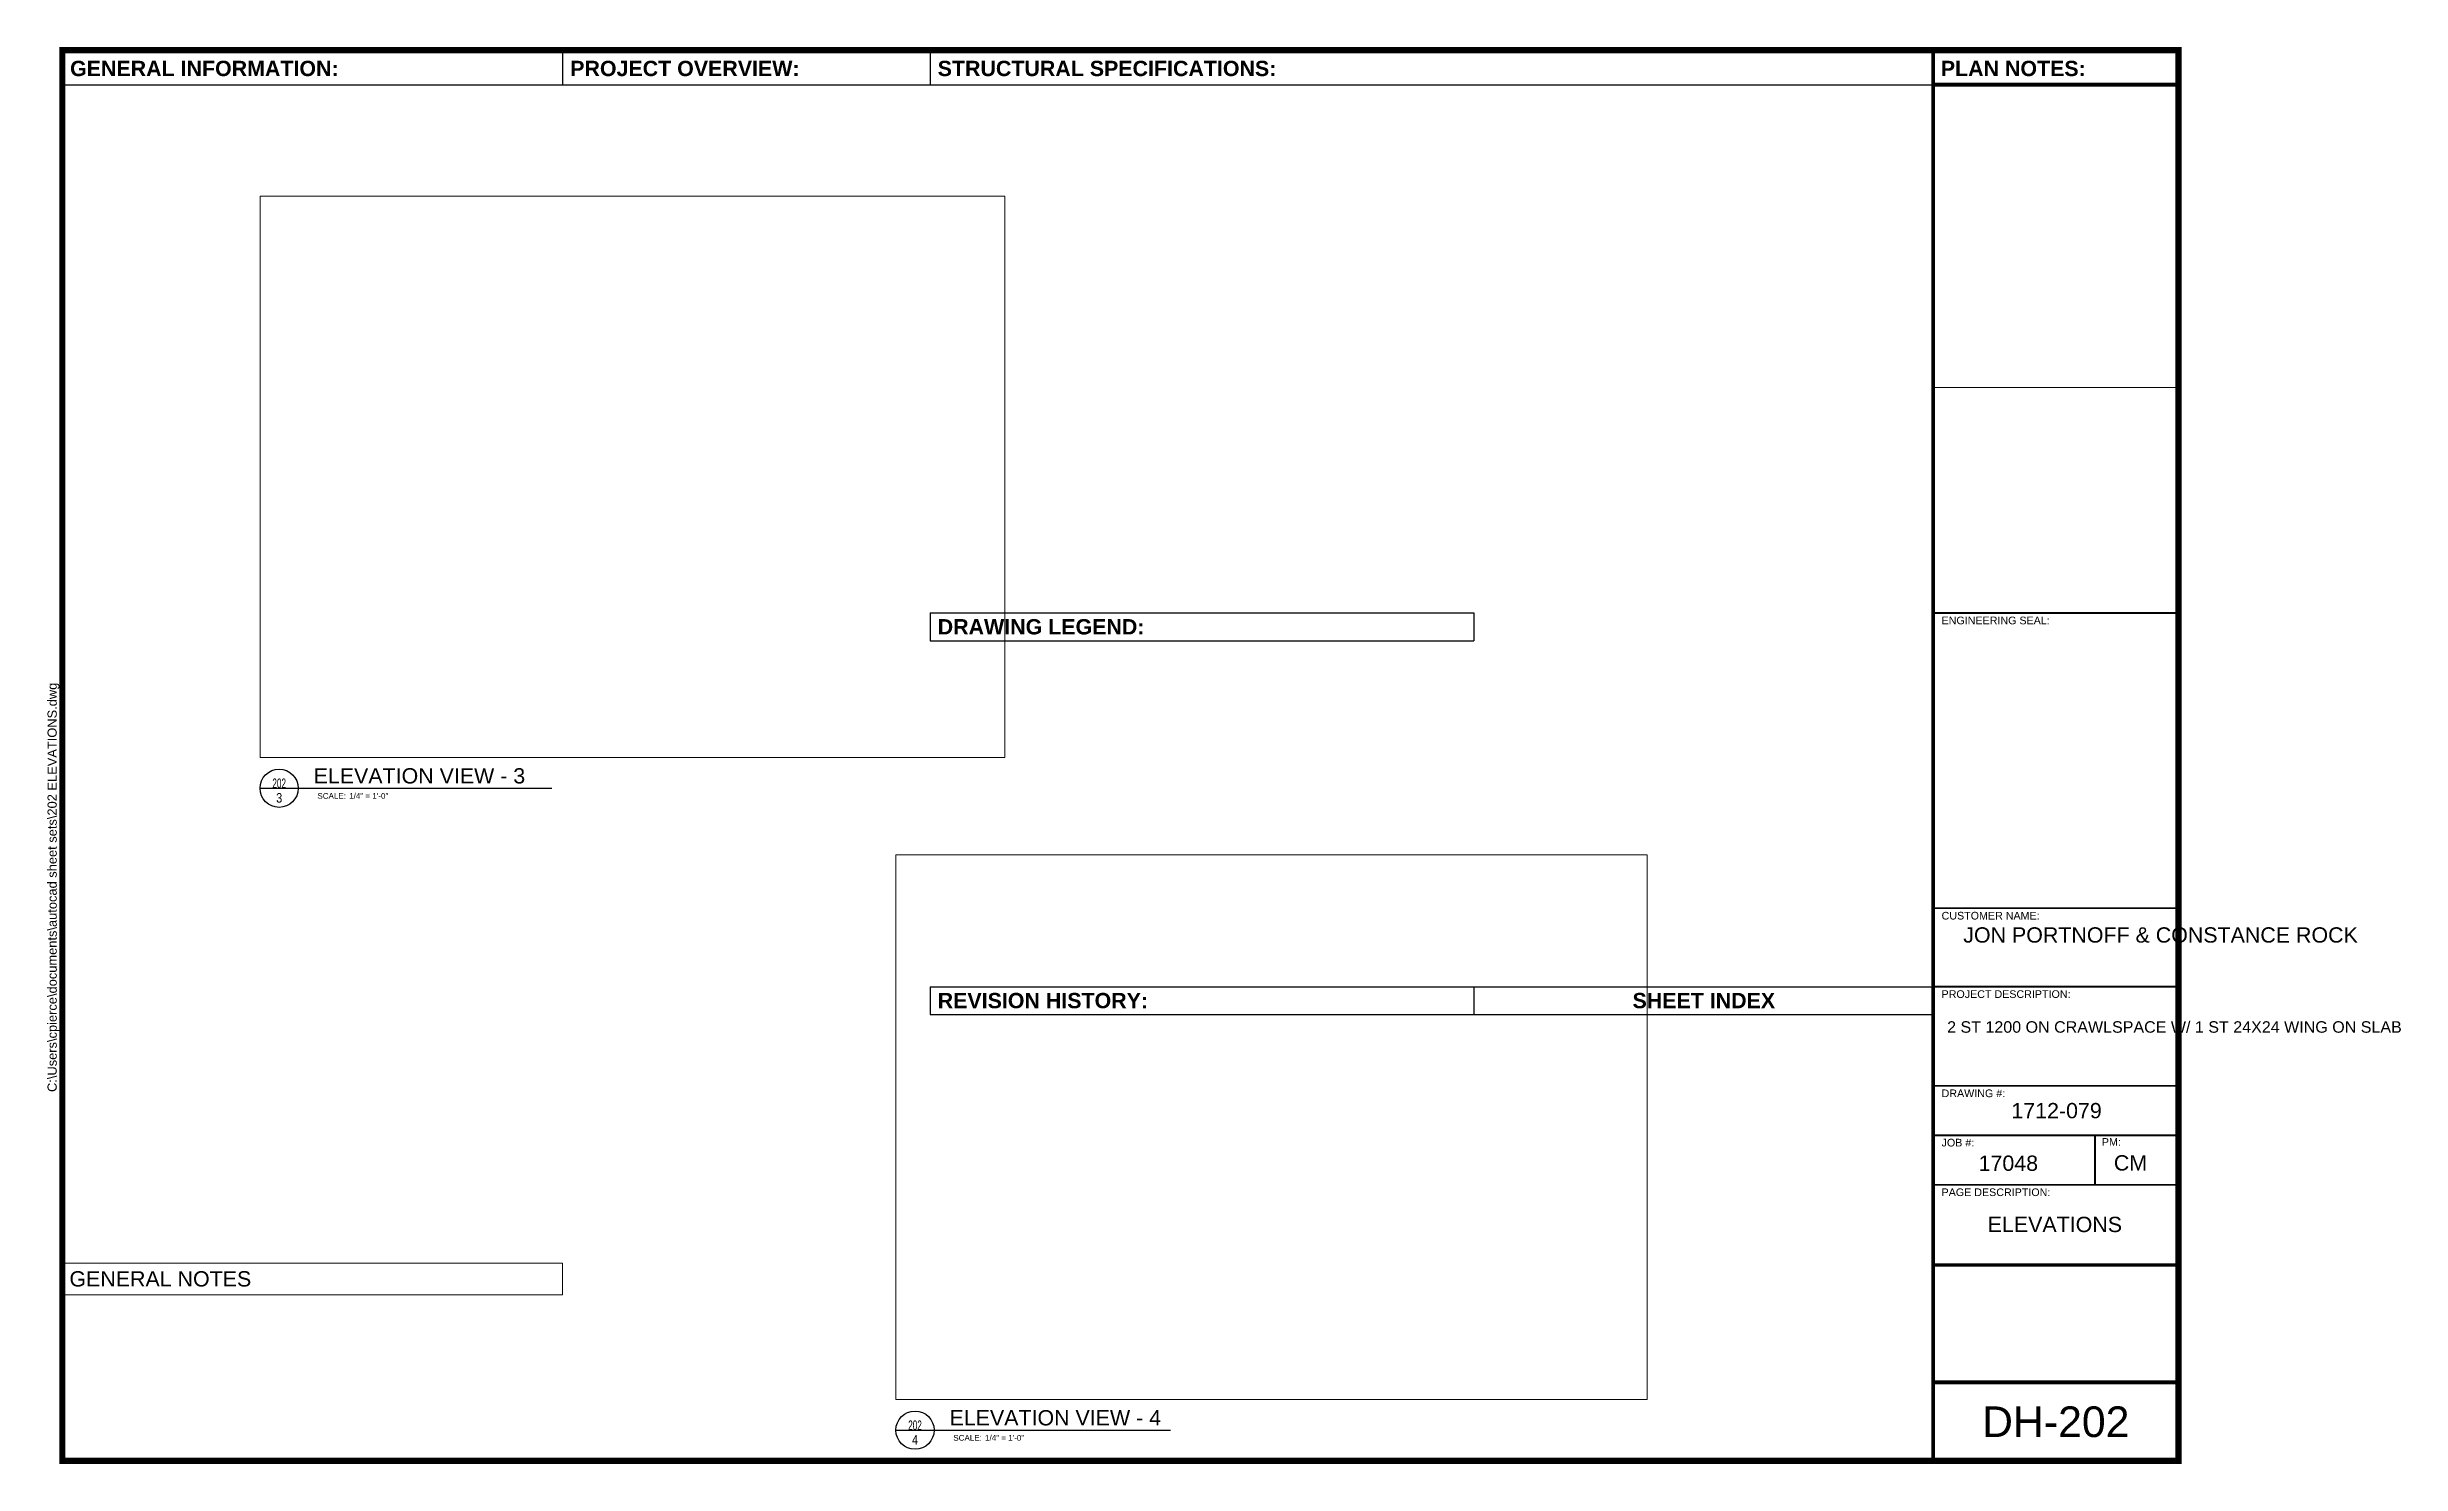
# Paper-space layout 'DH-202 ELEVATIONS' of a CAD drawing. Header units: inches. Extents: x -0.2 to 38.2, y 0.2 to 23.3.
import ezdxf
from ezdxf.enums import TextEntityAlignment as Align

# ---------------------------------------------------------------- set-up
doc = ezdxf.new("R2010")
doc.units = ezdxf.units.IN
doc.header["$MEASUREMENT"] = 0
doc.set_wipeout_variables(frame=1)
doc.layers.add('VIEWPORT', color=14, linetype='Continuous', plot=False)
doc.styles.get("Standard").update_dxf_attribs({"font": 'arial.ttf'})
doc.styles.add('style1', font='arial.ttf')
doc.styles.add('style2', font='arialbd.ttf')
picture_1 = doc.add_image_def('image1.jpg', size_in_pixel=(1114, 539))

# ---------------------------------------------------------------- blocks, each defined once
blk = doc.blocks.new('*T13')
at = {"color": 0, "linetype": 'ByBlock', "lineweight": -2, "transparency": 16777216}
for p, q in [((0, 0), (16.39, 0)), ((0, 0), (0, -0.453)), ((8.877, 0), (8.877, -0.453)), ((16.39, 0), (16.39, -0.453)), ((0, -0.453), (16.39, -0.453))]:
    blk.add_line(p, q, dxfattribs=at)
at = {"color": 0, "transparency": 16777216, "char_height": 0.25, "style": 'style2'}
for s, insert, width, attachment_point in [('REVISION HISTORY:', (0.125, -0.227), 8.62669, 4), ('SHEET INDEX', (12.633, -0.227), 7.39302, 5)]:
    blk.add_mtext(s, dxfattribs=dict(at, insert=insert, width=width, attachment_point=attachment_point))
blk = doc.blocks.new('*T14')
at = {"layer": 'Defpoints', "color": 8, "linetype": 'ByBlock', "lineweight": 0, "transparency": 16777216}
for p, q in [((0, 0), (8.176, 0)), ((0, 0), (0, -0.521)), ((8.176, 0), (8.176, -0.521)), ((0, -0.521), (8.176, -0.521))]:
    blk.add_line(p, q, dxfattribs=at)
at = {"color": 0, "transparency": 16777216, "insert": (0.125, -0.26), "char_height": 0.25, "width": 7.92557, "attachment_point": 4, "style": 'style1'}
blk.add_mtext('GENERAL NOTES', dxfattribs=at)
blk = doc.blocks.new('*T15')
at = {"color": 0, "linetype": 'ByBlock', "lineweight": -2, "transparency": 16777216}
for p, q in [((0, 0), (30.542, 0)), ((0, 0), (0, -0.528)), ((8.165, 0), (8.165, -0.528)), ((14.165, 0), (14.165, -0.528)), ((30.542, 0), (30.542, -0.528)), ((0, -0.528), (30.542, -0.528))]:
    blk.add_line(p, q, dxfattribs=at)
at = {"color": 0, "transparency": 16777216, "char_height": 0.25, "attachment_point": 4, "style": 'style2'}
for s, insert, width in [('GENERAL INFORMATION:', (0.125, -0.264), 7.91507), ('PROJECT OVERVIEW:', (8.29, -0.264), 5.75), ('STRUCTURAL SPECIFICATIONS:', (14.29, -0.264), 16.12678)]:
    blk.add_mtext(s, dxfattribs=dict(at, insert=insert, width=width))
blk = doc.blocks.new('*T16')
at = {"color": 0, "linetype": 'ByBlock', "lineweight": -2, "transparency": 16777216}
for p, q in [((0, 0), (4.005, 0)), ((0, 0), (0, -0.528)), ((4.005, 0), (4.005, -0.528)), ((0, -0.528), (4.005, -0.528))]:
    blk.add_line(p, q, dxfattribs=at)
at = {"color": 0, "transparency": 16777216, "insert": (0.125, -0.264), "char_height": 0.25, "width": 3.75549, "attachment_point": 4, "style": 'style2'}
blk.add_mtext('PLAN NOTES:', dxfattribs=at)
blk = doc.blocks.new('*T17')
at = {"color": 0, "linetype": 'ByBlock', "lineweight": -2, "transparency": 16777216}
for p, q in [((0, 0), (8.877, 0)), ((0, 0), (0, -0.453)), ((8.877, 0), (8.877, -0.453)), ((0, -0.453), (8.877, -0.453))]:
    blk.add_line(p, q, dxfattribs=at)
at = {"color": 0, "transparency": 16777216, "insert": (0.125, -0.227), "char_height": 0.25, "width": 8.62669, "attachment_point": 4, "style": 'style2'}
blk.add_mtext('DRAWING LEGEND:', dxfattribs=at)
blk = doc.blocks.new('*U8')
at = {"const_width": 0.1}
blk.add_lwpolyline([(-0.055, -0.05), (34.492, -0.05), (34.492, 22.982), (-0.055, 22.982)], close=True, dxfattribs=at)
blk.add_lwpolyline([(-0.055, 22.982), (30.487, 22.982), (30.487, -0.05), (-0.055, -0.05)], close=True)
blk.add_lwpolyline([(-0.055, 22.982), (30.487, 22.982), (30.487, -0.05), (-0.055, -0.05)], close=True)
for points, const_width in [([(30.487, 22.982), (30.487, -0.05)], 0.0625), ([(30.487, 9.701), (30.487, 22.982)], 0.0469), ([(30.463, 22.418), (34.492, 22.418)], 0.0625), ([(30.487, 13.793), (34.492, 13.793)], 0.0312), ([(34.505, 8.974), (30.5, 8.974)], 0.0312), ([(30.5, 7.69), (34.505, 7.69)], 0.0312), ([(34.505, 6.073), (30.5, 6.073)], 0.0312), ([(30.5, 5.264), (34.505, 5.264)], 0.0312), ([(33.13, 5.264), (33.13, 4.456)], 0.0312), ([(30.5, 4.456), (34.505, 4.456)], 0.0312), ([(30.5, 3.145), (34.505, 3.145)], 0.0501), ([(30.487, 1.227), (34.492, 1.227)], 0.0501)]:
    blk.add_lwpolyline(points, dxfattribs=dict(const_width=const_width))
for name, p in [('*T15', (-0.055, 22.945)), ('*T16', (30.487, 22.945)), ('*T17', (14.11, 13.793)), ('*T13', (14.11, 7.69)), ('*T14', (-0.066, 3.18))]:
    blk.add_blockref(name, p)
at = {"style": 'style1'}
for s, p in [('ENGINEERING SEAL:', (30.625, 13.608)), ('CUSTOMER NAME:', (30.625, 8.788)), ('PROJECT DESCRIPTION:', (30.625, 7.508)), ('DRAWING #:', (30.625, 5.888)), ('JOB #:', (30.625, 5.083)), ('PM:', (33.242, 5.094)), ('PAGE DESCRIPTION:', (30.625, 4.273))]:
    blk.add_text(s, height=0.125, dxfattribs=at).set_placement(p)
for tag, p, height in [('CUSTOMERNAME_001', (30.463, 8.201), 0.25), ('PROJDESC_001', (30.026, 6.782), 0.188), ('PAGEDESC_001', (30.744, 3.881), 0.25), ('PAGEDESC_002', (32.047, 3.465), 0.25)]:
    blk.add_attdef(tag, p, '', height=height, dxfattribs=at)
for tag, p in [('DRAWINGNUMBER', (32.502, 5.668)), ('JOBNUMBER', (31.715, 4.81)), ('PM', (33.709, 4.815))]:
    blk.add_attdef(tag, text='', height=0.25, dxfattribs=at).set_placement(p, align=Align.MIDDLE_CENTER)
at = {"layer": 'VIEWPORT', "color": 0, "style": 'style1', "flags": 8}
blk.add_attdef('FNAME', (-0.148, 5.972), '', height=0.15, rotation=90, dxfattribs=at)
image = blk.add_image(picture_1, insert=(30.5, 1.25), size_in_units=(3.959, 1.915), dxfattribs=dict(fade=32))
image.dxf.flags = 15
blk = doc.blocks.new('*U22')
at = {"insert": (0.937, -0.578), "char_height": 0.0938, "width": 1.125, "attachment_point": 1}
blk.add_mtext('SCALE: ', dxfattribs=at)
at = {"color": 7, "flags": 8}
blk.add_attdef('VIEWNAME', (0.875, -0.422), '', height=0.25, dxfattribs=at)
blk.add_attdef('VIEWPORTSCALE', text='', height=0.0938, dxfattribs=at).set_placement((1.455, -0.578), align=Align.TOP_LEFT)
at = {"color": 5}
blk.add_wipeout([(0.312, -0.188), (0.293, -0.188), (0.273, -0.19), (0.254, -0.193), (0.235, -0.197), (0.216, -0.203), (0.197, -0.209), (0.179, -0.217), (0.162, -0.226), (0.145, -0.236), (0.129, -0.247), (0.113, -0.259), (0.099, -0.272), (0.085, -0.286), (0.072, -0.301), (0.06, -0.316), (0.049, -0.333), (0.039, -0.349), (0.03, -0.367), (0.022, -0.385), (0.015, -0.403), (0.01, -0.422), (0.006, -0.441), (0.002, -0.461), (0.001, -0.48), (0, -0.5), (0.001, -0.52), (0.002, -0.539), (0.006, -0.559), (0.01, -0.578), (0.015, -0.597), (0.022, -0.615), (0.03, -0.633), (0.039, -0.651), (0.049, -0.667), (0.06, -0.684), (0.072, -0.699), (0.085, -0.714), (0.099, -0.728), (0.113, -0.741), (0.129, -0.753), (0.145, -0.764), (0.162, -0.774), (0.179, -0.783), (0.197, -0.791), (0.216, -0.797), (0.235, -0.803), (0.254, -0.807), (0.273, -0.81), (0.293, -0.812), (0.312, -0.812), (0.332, -0.812), (0.352, -0.81), (0.371, -0.807), (0.39, -0.803), (0.409, -0.797), (0.428, -0.791), (0.446, -0.783), (0.463, -0.774), (0.48, -0.764), (0.496, -0.753), (0.512, -0.741), (0.526, -0.728), (0.54, -0.714), (0.553, -0.699), (0.565, -0.684), (0.576, -0.667), (0.586, -0.651), (0.595, -0.633), (0.603, -0.615), (0.61, -0.597), (0.615, -0.578), (0.619, -0.559), (0.623, -0.539), (0.624, -0.52), (0.625, -0.5), (0.624, -0.48), (0.623, -0.461), (0.619, -0.441), (0.615, -0.422), (0.61, -0.403), (0.603, -0.385), (0.595, -0.367), (0.586, -0.349), (0.576, -0.333), (0.565, -0.316), (0.553, -0.301), (0.54, -0.286), (0.526, -0.272), (0.512, -0.259), (0.496, -0.247), (0.48, -0.236), (0.463, -0.226), (0.446, -0.217), (0.428, -0.209), (0.409, -0.203), (0.39, -0.197), (0.371, -0.193), (0.352, -0.19), (0.332, -0.188)], dxfattribs=at).dxf.layer = 'Defpoints'
at = {"lineweight": 25}
blk.add_line((0.625, -0.5), (4.762, -0.5), dxfattribs=at)
blk.add_lwpolyline([(0, -0.5), (0.625, -0.5)])
blk.add_circle((0.312, -0.5), 0.312, dxfattribs=at)
at = {"color": 7, "width": 0.6125}
blk.add_attdef('SHEETNUMBER', text='', height=0.156, dxfattribs=at).set_placement((0.312, -0.419), align=Align.MIDDLE_CENTER)
at = {"color": 7, "width": 0.825, "flags": 8}
blk.add_attdef('VIEWNUMBER', text='', height=0.156, dxfattribs=at).set_placement((0.312, -0.657), align=Align.MIDDLE_CENTER)
blk = doc.blocks.new('*U23')
at = {"insert": (0.937, -0.578), "char_height": 0.0938, "width": 1.125, "attachment_point": 1}
blk.add_mtext('SCALE: ', dxfattribs=at)
at = {"color": 7, "flags": 8}
blk.add_attdef('VIEWNAME', (0.875, -0.422), '', height=0.25, dxfattribs=at)
blk.add_attdef('VIEWPORTSCALE', text='', height=0.0938, dxfattribs=at).set_placement((1.455, -0.578), align=Align.TOP_LEFT)
at = {"color": 5}
blk.add_wipeout([(0.312, -0.188), (0.293, -0.188), (0.273, -0.19), (0.254, -0.193), (0.235, -0.197), (0.216, -0.203), (0.197, -0.209), (0.179, -0.217), (0.162, -0.226), (0.145, -0.236), (0.129, -0.247), (0.113, -0.259), (0.099, -0.272), (0.085, -0.286), (0.072, -0.301), (0.06, -0.316), (0.049, -0.333), (0.039, -0.349), (0.03, -0.367), (0.022, -0.385), (0.015, -0.403), (0.01, -0.422), (0.006, -0.441), (0.002, -0.461), (0.001, -0.48), (0, -0.5), (0.001, -0.52), (0.002, -0.539), (0.006, -0.559), (0.01, -0.578), (0.015, -0.597), (0.022, -0.615), (0.03, -0.633), (0.039, -0.651), (0.049, -0.667), (0.06, -0.684), (0.072, -0.699), (0.085, -0.714), (0.099, -0.728), (0.113, -0.741), (0.129, -0.753), (0.145, -0.764), (0.162, -0.774), (0.179, -0.783), (0.197, -0.791), (0.216, -0.797), (0.235, -0.803), (0.254, -0.807), (0.273, -0.81), (0.293, -0.812), (0.312, -0.812), (0.332, -0.812), (0.352, -0.81), (0.371, -0.807), (0.39, -0.803), (0.409, -0.797), (0.428, -0.791), (0.446, -0.783), (0.463, -0.774), (0.48, -0.764), (0.496, -0.753), (0.512, -0.741), (0.526, -0.728), (0.54, -0.714), (0.553, -0.699), (0.565, -0.684), (0.576, -0.667), (0.586, -0.651), (0.595, -0.633), (0.603, -0.615), (0.61, -0.597), (0.615, -0.578), (0.619, -0.559), (0.623, -0.539), (0.624, -0.52), (0.625, -0.5), (0.624, -0.48), (0.623, -0.461), (0.619, -0.441), (0.615, -0.422), (0.61, -0.403), (0.603, -0.385), (0.595, -0.367), (0.586, -0.349), (0.576, -0.333), (0.565, -0.316), (0.553, -0.301), (0.54, -0.286), (0.526, -0.272), (0.512, -0.259), (0.496, -0.247), (0.48, -0.236), (0.463, -0.226), (0.446, -0.217), (0.428, -0.209), (0.409, -0.203), (0.39, -0.197), (0.371, -0.193), (0.352, -0.19), (0.332, -0.188)], dxfattribs=at).dxf.layer = 'Defpoints'
at = {"lineweight": 25}
blk.add_line((0.625, -0.5), (4.482, -0.5), dxfattribs=at)
blk.add_lwpolyline([(0, -0.5), (0.625, -0.5)])
blk.add_circle((0.312, -0.5), 0.312, dxfattribs=at)
at = {"color": 7, "width": 0.6125}
blk.add_attdef('SHEETNUMBER', text='', height=0.156, dxfattribs=at).set_placement((0.312, -0.419), align=Align.MIDDLE_CENTER)
at = {"color": 7, "width": 0.825, "flags": 8}
blk.add_attdef('VIEWNUMBER', text='', height=0.156, dxfattribs=at).set_placement((0.312, -0.657), align=Align.MIDDLE_CENTER)

psp = doc.layouts.new('DH-202 ELEVATIONS')

# ---------------------------------------------------------------- block references
ref = psp.add_blockref('*U8', (0.125, 0.306))
ref.add_attrib('CUSTOMERNAME_001', 'JON PORTNOFF & CONSTANCE ROCK', (31.104, 8.717), dxfattribs={"height": 0.25, "style": 'style1'})
ref.add_attrib('PROJDESC_001', '2 ST 1200 ON CRAWLSPACE W/ 1 ST 24X24 WING ON SLAB', (30.84, 7.246), dxfattribs={"height": 0.1875, "style": 'style1'})
ref.add_attrib('DRAWINGNUMBER', '1712-079', dxfattribs={"height": 0.25, "style": 'style1'}).set_placement((32.627, 5.974), align=Align.MIDDLE_CENTER)
ref.add_attrib('JOBNUMBER', '17048', dxfattribs={"height": 0.25, "style": 'style1'}).set_placement((31.84, 5.116), align=Align.MIDDLE_CENTER)
ref.add_attrib('FNAME', 'C:\\Users\\cpierce\\documents\\autocad sheet sets\\202 ELEVATIONS.dwg', (-0.023, 6.278), dxfattribs={"layer": 'VIEWPORT', "color": 0, "height": 0.15021, "rotation": 90, "style": 'style1'})
ref.add_attrib('PM', 'CM', dxfattribs={"height": 0.25, "style": 'style1'}).set_placement((33.834, 5.121), align=Align.MIDDLE_CENTER)
ref.add_attrib('PAGEDESC_001', 'ELEVATIONS', (31.503, 3.991), dxfattribs={"height": 0.25, "style": 'style1'})
ref.add_attrib('SH#', 'DH-202', dxfattribs={"height": 0.5, "style": 'style1'}).set_placement((32.614, 0.895), align=Align.MIDDLE_CENTER)

# ---------------------------------------------------------------- viewports
at = {"layer": '0'}
for center, size, view_center_point, view_height, status, frozen in [((32.612, 20.253), (4, 4.9418), (1706.515, 444.326), 4.9418, 4, ['0', 'VIEWPORT']), ((19.81, 5.704), (12.264, 8.89583), (7563.469, 1447.812), 427, 3, ['0', 'Defpoints', 'VIEWPORT'])]:
    vp = psp.add_viewport(center=center, size=size, view_center_point=view_center_point, view_height=view_height, status=status, dxfattribs=at)
    vp.frozen_layers = frozen
at = {"layer": 'VIEWPORT'}
vp = psp.add_viewport(center=(9.377, 16.321), size=(12.161, 9.16797), view_center_point=(4127.812, 1454.344), view_height=440.0625, dxfattribs=at)
vp.frozen_layers = ['0', 'Defpoints', 'VIEWPORT']

# ---------------------------------------------------------------- next in the draw order: block references
ref = psp.add_blockref('*U22', (3.296, 11.737))
ref.add_attrib('VIEWNAME', 'ELEVATION VIEW - 3', (4.171, 11.315), dxfattribs={"color": 7, "height": 0.25})
ref.add_attrib('VIEWNUMBER', '3', dxfattribs={"color": 7, "height": 0.156, "width": 0.825}).set_placement((3.609, 11.08), align=Align.MIDDLE_CENTER)
ref.add_attrib('VIEWPORTSCALE', '1/4" = 1\'-0"', dxfattribs={"color": 7, "height": 0.0938}).set_placement((4.752, 11.159), align=Align.TOP_LEFT)
ref.add_attrib('SHEETNUMBER', '202', dxfattribs={"color": 7, "height": 0.1562, "width": 0.6125}).set_placement((3.609, 11.318), align=Align.MIDDLE_CENTER)
ref = psp.add_blockref('*U23', (13.678, 1.257))
ref.add_attrib('VIEWNAME', 'ELEVATION VIEW - 4', (14.553, 0.835), dxfattribs={"color": 7, "height": 0.25})
ref.add_attrib('VIEWNUMBER', '4', dxfattribs={"color": 7, "height": 0.156, "width": 0.825}).set_placement((13.99, 0.6), align=Align.MIDDLE_CENTER)
ref.add_attrib('VIEWPORTSCALE', '1/4" = 1\'-0"', dxfattribs={"color": 7, "height": 0.0938}).set_placement((15.133, 0.678), align=Align.TOP_LEFT)
ref.add_attrib('SHEETNUMBER', '202', dxfattribs={"color": 7, "height": 0.1562, "width": 0.6125}).set_placement((13.99, 0.838), align=Align.MIDDLE_CENTER)

doc.saveas('drawing.dxf')
